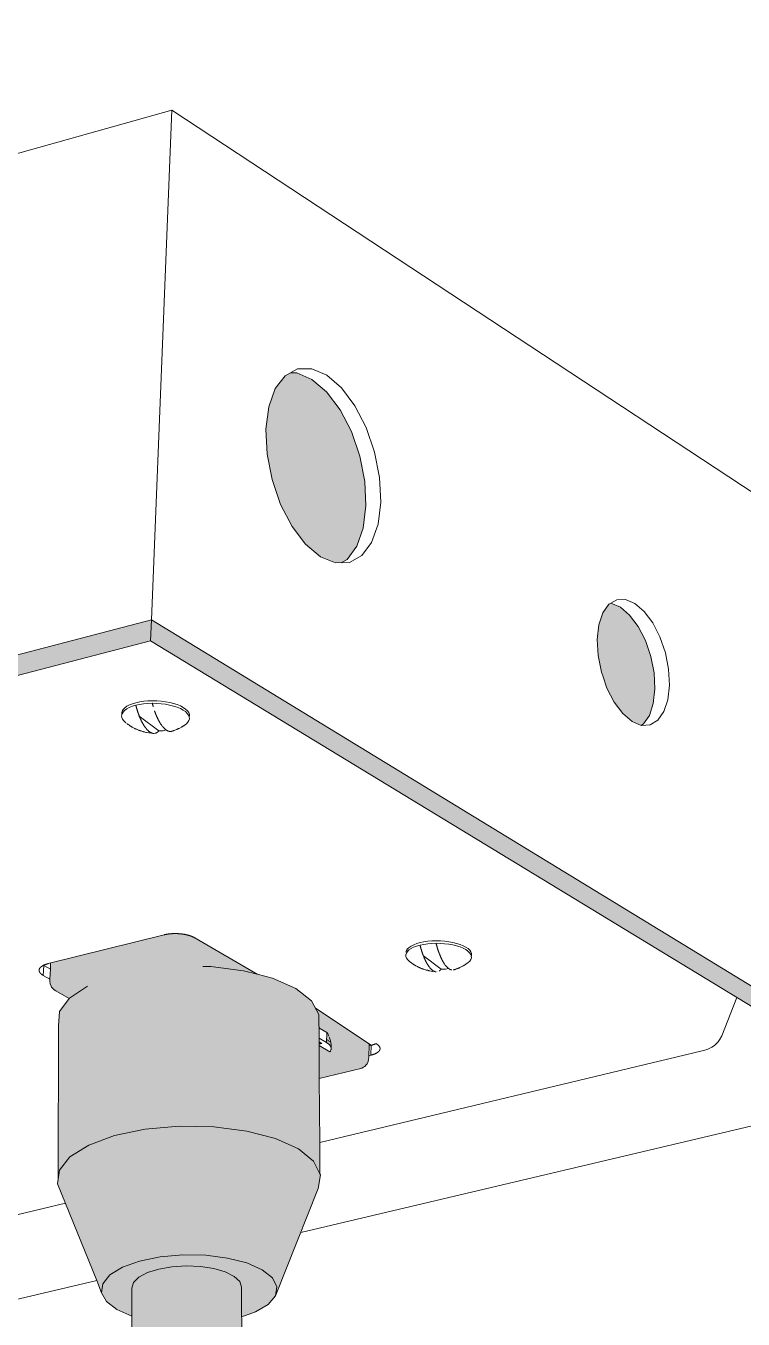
# Model space of a CAD drawing. Header units: millimetres. Extents: x -363 to 427, y -108 to 824.
# Drawn here: x 405.86 to 409.08, y 102.47 to 108.28 of the extents above; entities that cross this region are included whole.
import ezdxf

# ---------------------------------------------------------------- set-up
doc = ezdxf.new("R2010")
doc.units = ezdxf.units.MM

# ---------------------------------------------------------------- blocks, each defined once
blk = doc.blocks.new('LUMINARIA HERMETICA')
at = {"lineweight": 0, "true_color": 0xc7c8ca, "transparency": 33554559}
h = blk.add_hatch(color=9, dxfattribs=at)
h.dxf.hatch_style = 1
edge = h.paths.add_edge_path()
edge.add_ellipse((1035.33, -120.75), major_axis=(-31.19, -49.48), ratio=0.26984, start_angle=0.549, end_angle=180, ccw=False)
edge.add_line((1005.91, -171.3), (1825.52, -667.86))
edge.add_line((1825.52, -667.86), (1842.75, -678.3))
edge.add_line((1842.75, -678.3), (1845.63, -677.69))
edge.add_line((1845.63, -677.69), (1856.32, -673.59))
edge.add_line((1856.32, -673.59), (1866.43, -667.9))
edge.add_line((1866.43, -667.9), (1875.27, -660.99))
edge.add_line((1875.27, -660.99), (1882.23, -653.36))
edge.add_line((1882.23, -653.36), (1886.83, -645.51))
edge.add_line((1886.83, -645.51), (1888.75, -638))
edge.add_line((1888.75, -638), (1892.28, -589.05))
edge.add_line((1892.28, -589.05), (1066.52, -71.27))
edge = h.paths.add_edge_path()
edge.add_spline(control_points=[(2195.26, -779.02), (2057.54, -692.67), (1919.82, -606.31)], knot_values=[3.393622, 3.393622, 3.393622, 4.181439, 4.181439, 4.181439], weights=[1, 1, 1], degree=2, periodic=0)
edge.add_line((1919.82, -606.31), (1916.99, -646.55))
edge.add_line((1916.99, -646.55), (1914.73, -655.45))
edge.add_line((1914.73, -655.45), (1909, -665.24))
edge.add_line((1909, -665.24), (1900.31, -674.76))
edge.add_line((1900.31, -674.76), (1889.27, -683.36))
edge.add_line((1889.27, -683.36), (1876.63, -690.45))
edge.add_line((1876.63, -690.45), (1868.15, -693.69))
edge.add_line((1868.15, -693.69), (2187.5, -887.17))
edge.add_line((2187.5, -887.17), (2209.44, -900.46))
edge.add_line((2209.44, -900.46), (2215.22, -903.96))
edge.add_line((2215.22, -903.96), (2218.44, -905.91))
edge.add_line((2218.44, -905.91), (2221.63, -907.85))
edge.add_line((2221.63, -907.85), (2223.63, -909.06))
edge.add_spline(control_points=[(2223.63, -909.06), (2234.46, -915), (2251.05, -898.18), (2268.43, -880.56), (2274.61, -856.16), (2280.78, -831.76), (2269.44, -825.54)], knot_values=[0.041557, 0.041557, 0.041557, 1.06048, 1.06048, 2.120959, 2.120959, 3.181439, 3.181439, 3.181439], weights=[0.98966, 0.868067, 1, 0.862686, 1, 0.862686, 1], degree=2, periodic=0)
edge.add_spline(control_points=[(2269.44, -825.54), (2255.51, -816.8), (2241.58, -808.07)], knot_values=[3.181439, 3.181439, 3.181439, 3.261149, 3.261149, 3.261149], weights=[1, 1, 1], degree=2, periodic=0)
edge.add_spline(control_points=[(2241.58, -808.07), (2218.42, -793.54), (2195.26, -779.02)], knot_values=[3.261149, 3.261149, 3.261149, 3.393622, 3.393622, 3.393622], weights=[1, 1, 1], degree=2, periodic=0)
h.paths.add_polyline_path([(2875.24, -1208.41), (2709.62, -1104.67), (2708.31, -1182.56), (2708.15, -1191.77), (2691.66, -1195.66), (2831.46, -1280.27), (2838.01, -1279.34), (2847.54, -1276.38), (2856.43, -1272.02), (2864.09, -1266.55), (2869.98, -1260.34), (2873.71, -1253.83), (2875, -1247.45)])
h.paths.add_polyline_path([(2896.59, -1221.79), (2896.44, -1253.35), (2894.91, -1260.91), (2890.27, -1269.04), (2882.91, -1276.78), (2873.35, -1283.61), (2862.24, -1289.04), (2851.46, -1292.38), (4202.52, -2110.06), (4208.66, -2113.78), (4227.4, -2125.12), (4232.54, -2124.8), (4239.92, -2123.14), (4246.71, -2120.41), (4252.45, -2116.78), (4256.74, -2112.52), (4259.28, -2107.9), (4259.91, -2103.25), (4257.63, -2074.31), (4227.45, -2055.41), (4222.27, -2052.16)])
h.paths.add_polyline_path([(4271.27, -2082.85), (4273.12, -2106.26), (4272.38, -2111.77), (4269.21, -2117.53), (4263.85, -2122.86), (4256.69, -2127.38), (4248.21, -2130.79), (4239.85, -2132.66), (4439.11, -2253.25), (4445.8, -2255.15), (4452.8, -2255.18), (4459.64, -2253.33), (4465.85, -2249.73), (4471, -2244.62), (4474.75, -2238.35), (4476.82, -2231.36), (4477.08, -2224.12), (4475.52, -2217.13), (4472.25, -2210.87), (4467.48, -2205.76)])
at = {"lineweight": 0, "true_color": 0x000000, "transparency": 33554559}
h = blk.add_hatch(color=18, dxfattribs=at)
h.dxf.hatch_style = 1
h.paths.add_polyline_path([(2594.21, -986.88), (2591.66, -979.46), (2588.27, -972.84), (2584.26, -967.47), (2579.9, -963.73), (2575.48, -961.87), (2574.54, -962.4), (2571.68, -966.42), (2569.8, -972.04), (2569.03, -978.87), (2569.42, -986.45), (2570.96, -994.25), (2571.74, -996.54), (2573.52, -1001.74), (2576.95, -1008.39), (2580.99, -1013.77), (2585.37, -1017.49), (2589.64, -1019.27), (2590.7, -1018.62), (2593.53, -1014.57), (2595.38, -1008.95), (2596.13, -1002.14), (2595.73, -994.62)])
h.paths.add_polyline_path([(2459.72, -904.63), (2457.39, -892.72), (2453.44, -881.24), (2448.12, -870.98), (2441.79, -862.6), (2434.88, -856.7), (2427.85, -853.67), (2424.74, -853.69), (2422.31, -855.01), (2417.67, -861.07), (2414.58, -869.63), (2413.24, -880.11), (2413.77, -891.78), (2416.12, -903.83), (2420.13, -915.44), (2425.53, -925.8), (2431.93, -934.19), (2438.9, -940.04), (2445.95, -942.96), (2448.61, -942.88), (2451.4, -941.3), (2455.97, -935.15), (2458.99, -926.58), (2460.26, -916.17)])
h.paths.add_polyline_path([(2072.49, -928.13), (2072.08, -921.07), (2070.01, -914.95), (2066.42, -910.2), (2066.21, -910.07), (2060.98, -909), (2054.67, -909.78), (2048.25, -912.47), (2042.15, -916.89), (2036.8, -922.72), (2032.54, -929.59), (2029.67, -937.02), (2028.39, -944.51), (2028.78, -951.55), (2030.82, -957.67), (2034.37, -962.45), (2034.81, -962.73), (2039.75, -963.78), (2046.08, -963.03), (2052.54, -960.34), (2058.67, -955.92), (2064.06, -950.05), (2068.34, -943.14), (2071.22, -935.66)])
at = {"lineweight": 0, "true_color": 0x636466, "transparency": 33554636}
h = blk.add_hatch(color=251, dxfattribs=at)
h.dxf.hatch_style = 1
h.paths.add_polyline_path([(2359.46, -969.76), (1857.33, -1100.87), (1856.65, -1110.29), (2359.07, -979.5)])
h.paths.add_polyline_path([(2359.46, -969.76), (2359.07, -979.5), (2708.15, -1191.77), (2708.31, -1182.56)])
at = {"lineweight": 0, "true_color": 0x000000, "transparency": 33554636}
h = blk.add_hatch(color=18, dxfattribs=at)
h.dxf.hatch_style = 1
h.paths.add_polyline_path([(2438.15, -1155.18), (2434.7, -1148.74), (2427.28, -1142.89), (2416.38, -1138.04), (2409.11, -1136.17), (2379.79, -1119.07), (2379.69, -1119.01), (2379.59, -1118.96), (2379.49, -1118.9), (2379.39, -1118.85), (2379.29, -1118.8), (2379.19, -1118.75), (2379.08, -1118.7), (2378.97, -1118.64), (2378.86, -1118.59), (2378.75, -1118.55), (2378.63, -1118.5), (2378.52, -1118.45), (2378.4, -1118.4), (2378.28, -1118.35), (2378.16, -1118.31), (2378.03, -1118.26), (2377.91, -1118.22), (2377.78, -1118.17), (2377.65, -1118.13), (2377.52, -1118.09), (2377.39, -1118.05), (2377.26, -1118.01), (2377.13, -1117.97), (2376.99, -1117.93), (2376.85, -1117.89), (2376.72, -1117.85), (2376.58, -1117.81), (2376.43, -1117.78), (2376.29, -1117.74), (2376.15, -1117.71), (2376, -1117.67), (2375.86, -1117.64), (2375.71, -1117.61), (2375.56, -1117.58), (2375.42, -1117.55), (2375.27, -1117.52), (2375.11, -1117.49), (2374.96, -1117.46), (2374.81, -1117.44), (2374.66, -1117.41), (2374.5, -1117.39), (2374.35, -1117.36), (2374.19, -1117.34), (2374.03, -1117.32), (2373.88, -1117.3), (2373.72, -1117.28), (2373.56, -1117.26), (2373.4, -1117.24), (2373.24, -1117.22), (2373.08, -1117.21), (2372.92, -1117.19), (2372.76, -1117.18), (2372.6, -1117.17), (2372.44, -1117.15), (2372.28, -1117.14), (2372.12, -1117.13), (2371.95, -1117.12), (2371.79, -1117.12), (2371.63, -1117.11), (2371.47, -1117.1), (2371.3, -1117.1), (2371.14, -1117.09), (2370.98, -1117.09), (2370.82, -1117.09), (2370.65, -1117.09), (2370.49, -1117.09), (2370.33, -1117.09), (2370.17, -1117.09), (2370.01, -1117.09), (2369.85, -1117.1), (2369.69, -1117.1), (2369.53, -1117.11), (2369.37, -1117.11), (2369.21, -1117.12), (2369.05, -1117.13), (2368.89, -1117.14), (2368.73, -1117.15), (2368.58, -1117.16), (2368.42, -1117.18), (2368.27, -1117.19), (2368.11, -1117.21), (2367.96, -1117.22), (2367.8, -1117.24), (2367.65, -1117.26), (2367.5, -1117.27), (2367.35, -1117.29), (2367.2, -1117.31), (2367.05, -1117.34), (2366.91, -1117.36), (2366.76, -1117.38), (2366.62, -1117.41), (2366.47, -1117.43), (2366.33, -1117.46), (2366.19, -1117.49), (2366.05, -1117.51), (2365.91, -1117.54), (2365.77, -1117.57), (2365.64, -1117.6), (2365.5, -1117.63), (2365.37, -1117.67), (2312.01, -1130.94), (2311.91, -1133.83), (2311.71, -1138.54), (2311.65, -1139.41), (2311.78, -1140.63), (2312.24, -1141.77), (2312.51, -1142.22), (2313.23, -1143.11), (2313.68, -1143.45), (2314.52, -1143.98), (2320.7, -1147.52), (2320.86, -1147.41), (2316.24, -1153.77), (2315.77, -1160.37), (2315.62, -1232.51), (2316.14, -1228.19), (2321.11, -1221.96), (2329.94, -1216.44), (2342.03, -1212.01), (2356.55, -1208.98), (2372.5, -1207.57), (2388.77, -1207.87), (2404.22, -1209.87), (2417.77, -1213.42), (2428.51, -1218.26), (2435.7, -1224.06), (2438.62, -1229.94), (2438.53, -1215.24), (2438.34, -1185.15), (2438.25, -1169.69), (2438.24, -1169.07), (2438.23, -1167.96), (2438.22, -1166.23)])
h.paths.add_polyline_path([(2438.86, -1230.42), (2438.62, -1229.94), (2435.7, -1224.06), (2428.51, -1218.26), (2417.77, -1213.42), (2404.22, -1209.87), (2388.77, -1207.87), (2372.5, -1207.57), (2356.55, -1208.98), (2342.03, -1212.01), (2329.94, -1216.44), (2321.11, -1221.96), (2316.14, -1228.19), (2315.62, -1232.51), (2315.35, -1234.68), (2333.69, -1280.11), (2336, -1285.84), (2336.56, -1281.57), (2339.9, -1277.49), (2345.8, -1273.88), (2353.86, -1270.98), (2363.53, -1268.99), (2374.15, -1268.06), (2384.98, -1268.25), (2395.27, -1269.54), (2404.31, -1271.85), (2411.48, -1275.02), (2416.3, -1278.81), (2418.44, -1282.98), (2417.77, -1287.23), (2437.82, -1236.9)])
h.paths.add_polyline_path([(2401.85, -1283.23), (2400.93, -1280.6), (2398.31, -1278.15), (2394.16, -1276.07), (2388.77, -1274.48), (2382.5, -1273.51), (2375.78, -1273.22), (2369.08, -1273.63), (2362.85, -1274.71), (2357.53, -1276.39), (2353.48, -1278.55), (2350.96, -1281.04), (2350.17, -1283.69), (2350.17, -1312.15), (2350.97, -1309.52), (2353.49, -1307.04), (2357.55, -1304.9), (2362.88, -1303.23), (2369.12, -1302.15), (2375.84, -1301.75), (2382.57, -1302.03), (2388.85, -1302.99), (2394.25, -1304.56), (2398.41, -1306.63), (2401.03, -1309.06), (2401.95, -1311.67)])
h.paths.add_polyline_path([(2416.3, -1278.81), (2411.48, -1275.02), (2404.31, -1271.85), (2395.27, -1269.54), (2384.98, -1268.25), (2374.15, -1268.06), (2363.53, -1268.99), (2353.86, -1270.98), (2345.8, -1273.88), (2339.9, -1277.49), (2336.56, -1281.57), (2336, -1285.84), (2338.25, -1289.99), (2343.15, -1293.75), (2350.17, -1296.8), (2350.17, -1283.69), (2350.96, -1281.04), (2353.48, -1278.55), (2357.53, -1276.39), (2362.85, -1274.71), (2369.08, -1273.63), (2375.78, -1273.22), (2382.5, -1273.51), (2388.77, -1274.48), (2394.16, -1276.07), (2398.31, -1278.15), (2400.93, -1280.6), (2401.85, -1283.23), (2401.9, -1297.17), (2408.41, -1294.86), (2414.35, -1291.28), (2417.77, -1287.23), (2418.44, -1282.98)])
h.paths.add_polyline_path([(2396.9, -1306.99), (2393.02, -1305.06), (2387.98, -1303.6), (2382.13, -1302.7), (2375.85, -1302.43), (2369.59, -1302.81), (2363.78, -1303.82), (2358.8, -1305.37), (2355.02, -1307.37), (2352.67, -1309.68), (2351.92, -1312.13), (2352.82, -1314.57), (2355.15, -1316.69), (2355.37, -1311.26), (2356.1, -1309.31), (2358.2, -1307.54), (2361.52, -1306.06), (2365.84, -1304.98), (2370.86, -1304.38), (2376.24, -1304.29), (2381.61, -1304.72), (2386.59, -1305.64), (2390.85, -1306.99), (2394.1, -1308.68), (2396.12, -1310.58), (2396.76, -1312.57), (2396.61, -1316.66), (2397.05, -1316.44), (2399.42, -1314.14), (2400.2, -1311.69), (2399.34, -1309.25)], flags=17)
h.paths.add_polyline_path([(2398.41, -1306.63), (2394.25, -1304.56), (2388.85, -1302.99), (2382.57, -1302.03), (2375.84, -1301.75), (2369.12, -1302.15), (2362.88, -1303.23), (2357.55, -1304.9), (2353.49, -1307.04), (2350.97, -1309.52), (2350.17, -1312.15), (2351.14, -1314.76), (2353.8, -1317.17), (2355.11, -1317.82), (2355.15, -1316.69), (2352.82, -1314.57), (2351.92, -1312.13), (2352.67, -1309.68), (2355.02, -1307.37), (2358.8, -1305.37), (2363.78, -1303.82), (2369.59, -1302.81), (2375.85, -1302.43), (2382.13, -1302.7), (2387.98, -1303.6), (2393.02, -1305.06), (2396.9, -1306.99), (2399.34, -1309.25), (2400.2, -1311.69), (2399.42, -1314.14), (2397.05, -1316.44), (2396.61, -1316.66), (2396.57, -1317.8), (2398.56, -1316.76), (2401.11, -1314.3), (2401.95, -1311.67), (2401.03, -1309.06)])
h.paths.add_polyline_path([(2436.55, -1152.18), (2438.15, -1155.18), (2438.19, -1161.41), (2441.83, -1163.55), (2441.67, -1168.23), (2441.93, -1168.39), (2442.18, -1168.56), (2442.42, -1168.72), (2442.64, -1168.89), (2442.84, -1169.06), (2443.02, -1169.23), (2443.19, -1169.41), (2443.35, -1169.58), (2443.48, -1169.76), (2443.6, -1169.94), (2443.71, -1170.12), (2443.79, -1170.3), (2443.85, -1170.45), (2443.98, -1170.52), (2443.98, -1170.65), (2443.96, -1170.84), (2443.95, -1170.91), (2443.96, -1171.04), (2443.96, -1171.22), (2443.94, -1171.4), (2443.91, -1171.58), (2443.85, -1171.76), (2443.78, -1171.94), (2443.69, -1172.12), (2443.59, -1172.29), (2443.46, -1172.46), (2443.32, -1172.63), (2438.25, -1169.69), (2438.34, -1185.15), (2457.87, -1180.43), (2458.36, -1180.27), (2459.19, -1179.81), (2459.69, -1179.52), (2460.45, -1178.71), (2460.8, -1178.3), (2461.34, -1177.22), (2461.55, -1176.02), (2461.61, -1175.52), (2461.65, -1174.45), (2461.8, -1169.79), (2461.83, -1168.99)])
at = {"lineweight": 0}
for p, q in [((2356.9, -1020.72), (2356.76, -1020.54)), ((2357.82, -1021.72), (2357.67, -1021.58)), ((2306.71, -1133.82), (2306.69, -1133.88)), ((2306.78, -1133.64), (2306.75, -1133.7)), ((2490.18, -1132.94), (2490.05, -1132.77)), ((2493.83, -1135.04), (2493.74, -1135.05)), ((2443.32, -1172.63), (2438.25, -1169.69)), ((2441.98, -1167.08), (2442.23, -1167.22)), ((2442.46, -1167.36), (2442.68, -1167.49)), ((2442.89, -1167.61), (2443.25, -1167.82)), ((2443.62, -1167.78), (2443.55, -1167.87))]:
    blk.add_line(p, q, dxfattribs=at)
for points in [[(2195.26, -779.02), (2369, -730.25), (2712.12, -955.88), (2708.31, -1182.56), (2708.15, -1191.77), (2429.62, -1257.48)], [(2369, -730.25), (2359.46, -969.76), (2359.07, -979.5)], [(2319.04, -1243.82), (2166.75, -1280.25), (2165.62, -1280.44), (2164.35, -1280.49), (2163.01, -1280.4), (2161.71, -1280.19), (2160.52, -1279.86), (2159.53, -1279.44), (1952.98, -1161.45), (1856.65, -1110.29), (1874.02, -869.21), (2067.98, -814.76)], [(2424.74, -853.69), (2427.85, -853.67), (2434.88, -856.7), (2441.79, -862.6), (2448.12, -870.98), (2453.44, -881.24), (2457.39, -892.72), (2459.72, -904.63), (2460.26, -916.17), (2458.99, -926.58), (2455.97, -935.15), (2451.4, -941.3), (2448.61, -942.88)], [(2575.48, -961.87), (2579.9, -963.73), (2584.26, -967.47), (2588.27, -972.84), (2591.66, -979.46), (2594.21, -986.88), (2595.73, -994.62), (2596.13, -1002.14), (2595.38, -1008.95), (2593.53, -1014.57), (2590.7, -1018.62), (2589.64, -1019.27)], [(1857.33, -1100.87), (2359.46, -969.76), (2708.31, -1182.56)], [(1856.65, -1110.29), (2359.07, -979.5), (2708.15, -1191.77)], [(2377.34, -1014.94), (2377.28, -1014.09), (2376.95, -1013.24), (2376.35, -1012.41), (2375.5, -1011.61), (2374.4, -1010.85), (2373.08, -1010.15), (2371.56, -1009.52), (2369.87, -1008.97), (2368.03, -1008.51), (2366.08, -1008.14), (2364.04, -1007.88), (2361.96, -1007.73), (2359.87, -1007.69), (2357.81, -1007.76), (2355.81, -1007.94), (2353.91, -1008.22), (2352.13, -1008.61), (2350.51, -1009.1), (2349.08, -1009.67), (2347.87, -1010.32), (2346.88, -1011.04), (2346.15, -1011.81), (2345.67, -1012.62), (2345.47, -1013.45), (2345.53, -1014.21), (2345.62, -1013.83), (2346.1, -1013.02), (2346.83, -1012.25), (2347.82, -1011.53), (2349.04, -1010.88), (2350.46, -1010.31), (2352.08, -1009.83)], [(2347.4, -1018.07), (2347.29, -1017.99), (2346.43, -1017.19), (2345.83, -1016.36), (2345.49, -1015.51), (2345.42, -1014.66), (2345.54, -1014.3), (2345.53, -1014.21)], [(2353.7, -1015.07), (2353.6, -1014.94), (2353.72, -1014.91), (2353.67, -1014.77), (2353.62, -1014.63), (2353.56, -1014.49), (2353.51, -1014.35), (2353.46, -1014.2), (2353.41, -1014.06), (2353.35, -1013.92), (2353.3, -1013.77), (2353.25, -1013.63), (2353.2, -1013.48), (2353.15, -1013.34), (2353.1, -1013.19), (2353.05, -1013.05), (2353, -1012.9), (2352.95, -1012.75), (2352.9, -1012.6), (2352.85, -1012.45), (2352.8, -1012.3), (2352.76, -1012.15), (2352.71, -1012), (2352.66, -1011.85), (2352.61, -1011.69), (2352.57, -1011.54), (2352.52, -1011.39), (2352.48, -1011.23), (2352.43, -1011.08), (2352.38, -1010.92), (2352.34, -1010.77), (2352.3, -1010.61), (2352.25, -1010.46), (2352.21, -1010.3), (2352.17, -1010.14), (2352.12, -1009.98), (2352.08, -1009.83), (2353.86, -1009.44), (2355.76, -1009.15), (2357.76, -1008.97), (2359.83, -1008.9), (2361.92, -1008.94), (2364, -1009.09), (2366.03, -1009.35), (2367.98, -1009.72), (2369.82, -1010.18), (2371.52, -1010.73), (2373.04, -1011.36), (2374.36, -1012.06), (2375.45, -1012.82), (2376.31, -1013.62), (2376.9, -1014.45), (2377.24, -1015.3), (2377.3, -1016.15), (2377.08, -1016.98), (2376.6, -1017.79), (2375.86, -1018.56), (2374.87, -1019.27), (2374.76, -1019.35), (2374.65, -1019.42), (2374.54, -1019.5), (2374.43, -1019.57), (2374.31, -1019.64), (2374.2, -1019.71), (2374.08, -1019.78), (2373.97, -1019.85), (2373.85, -1019.91), (2373.73, -1019.98), (2373.62, -1020.05), (2373.5, -1020.11), (2372.4, -1020.69), (2372.29, -1020.75), (2372.18, -1020.8), (2372.07, -1020.86), (2371.96, -1020.91), (2371.85, -1020.97), (2371.73, -1021.02), (2371.62, -1021.07), (2371.51, -1021.12), (2371.39, -1021.16), (2371.28, -1021.21), (2370.12, -1021.67), (2370.02, -1021.71), (2369.91, -1021.75), (2369.81, -1021.79), (2369.71, -1021.83), (2369.6, -1021.86), (2369.5, -1021.89), (2369.38, -1021.9), (2369.26, -1021.95), (2369.15, -1022), (2369.03, -1022.03), (2368.91, -1022.07)], [(2359.83, -1008.9), (2359.87, -1009.06), (2359.91, -1009.21), (2359.95, -1009.37), (2360, -1009.53), (2360.04, -1009.69), (2360.08, -1009.84), (2360.13, -1010), (2360.17, -1010.15), (2360.22, -1010.31), (2360.27, -1010.46), (2360.31, -1010.61)], [(2360.89, -1012.41), (2360.94, -1012.56), (2361, -1012.7), (2361.05, -1012.85), (2361.1, -1012.99), (2361.15, -1013.14), (2361.2, -1013.28), (2361.25, -1013.42), (2361.31, -1013.56), (2361.36, -1013.7), (2361.41, -1013.84), (2361.47, -1013.98), (2361.53, -1014.12), (2361.58, -1014.26), (2361.64, -1014.39), (2361.7, -1014.53), (2361.75, -1014.67), (2361.81, -1014.81), (2361.87, -1014.95), (2361.93, -1015.08), (2361.99, -1015.22), (2362.05, -1015.35), (2362.1, -1015.49), (2362.17, -1015.62), (2362.23, -1015.75), (2362.29, -1015.88), (2362.35, -1016.02), (2362.41, -1016.14), (2362.59, -1016.28), (2362.56, -1016.4), (2362.6, -1016.53), (2362.67, -1016.66), (2362.73, -1016.8), (2362.8, -1016.93), (2362.87, -1017.05), (2362.94, -1017.18), (2363.01, -1017.31), (2363.08, -1017.44), (2363.16, -1017.56), (2363.22, -1017.69), (2363.3, -1017.83), (2363.38, -1017.96), (2363.45, -1018.09), (2363.64, -1018.24), (2363.61, -1018.35), (2363.7, -1018.49), (2363.79, -1018.63), (2363.95, -1018.78), (2363.98, -1018.91), (2364.09, -1019.07), (2364.2, -1019.23), (2364.34, -1019.41), (2364.5, -1019.48), (2364.49, -1019.61), (2364.74, -1019.75), (2364.71, -1019.89), (2364.89, -1020.01), (2365.12, -1020.22), (2365.21, -1020.46), (2365.33, -1020.58), (2365.41, -1020.66), (2365.55, -1020.8), (2365.62, -1020.87), (2365.71, -1020.94), (2365.85, -1021.07), (2365.96, -1021.16), (2366.07, -1021.25), (2366.17, -1021.32), (2364.95, -1021.82), (2362.89, -1021.89)], [(2347.83, -1018.41), (2347.94, -1018.49), (2348.06, -1018.57), (2348.17, -1018.65), (2348.28, -1018.73), (2348.39, -1018.74), (2348.49, -1018.82), (2348.59, -1018.9), (2348.69, -1018.98), (2348.78, -1018.95), (2349, -1019.06), (2349.2, -1019.35), (2349.3, -1019.42), (2349.41, -1019.5), (2349.51, -1019.56), (2349.62, -1019.63), (2349.73, -1019.7), (2349.83, -1019.77), (2349.94, -1019.83), (2350.05, -1019.89), (2350.16, -1019.96), (2350.27, -1020.02), (2350.39, -1020.08), (2351.6, -1020.72), (2351.7, -1020.77), (2351.8, -1020.82), (2351.9, -1020.87), (2352, -1020.92), (2352.11, -1020.97), (2352.21, -1021.01), (2352.32, -1021.06), (2353.58, -1021.58), (2353.67, -1021.61), (2353.76, -1021.65), (2353.85, -1021.68), (2353.95, -1021.72), (2354.04, -1021.75), (2354.13, -1021.78), (2354.56, -1021.85), (2354.63, -1021.89), (2355.24, -1022.14), (2355.32, -1022.16), (2355.4, -1022.19), (2355.48, -1022.21), (2355.56, -1022.23), (2355.64, -1022.25), (2356.19, -1022.31), (2356.25, -1022.34), (2356.43, -1022.42), (2356.49, -1022.44), (2356.55, -1022.46), (2356.85, -1022.55), (2356.92, -1022.57), (2356.98, -1022.58), (2357.04, -1022.59), (2358.27, -1022.82)], [(2356.18, -1019.74), (2356.05, -1019.55), (2355.96, -1019.41), (2355.88, -1019.27), (2355.79, -1019.14), (2355.72, -1019.01), (2355.64, -1018.88), (2355.56, -1018.75), (2355.48, -1018.62), (2355.42, -1018.51), (2355.34, -1018.36), (2355.27, -1018.23), (2355.2, -1018.11), (2355.13, -1017.98), (2355.06, -1017.85), (2354.99, -1017.72), (2354.93, -1017.59), (2354.86, -1017.46), (2354.77, -1017.33), (2354.65, -1017.23), (2354.67, -1017.07), (2354.61, -1016.94), (2354.55, -1016.81), (2354.48, -1016.68), (2354.42, -1016.55), (2354.36, -1016.41), (2354.3, -1016.28), (2354.24, -1016.14), (2354.18, -1016.01), (2354.12, -1015.87), (2354.06, -1015.73), (2354.01, -1015.6), (2353.95, -1015.46), (2353.89, -1015.32), (2353.81, -1015.19), (2353.7, -1015.07), (2353.72, -1014.91), (2362.89, -1021.89), (2362.79, -1022), (2362.74, -1022.05), (2362.69, -1022.1), (2362.64, -1022.15), (2362.58, -1022.2), (2362.53, -1022.24), (2362.48, -1022.29), (2362.43, -1022.33), (2362.37, -1022.38), (2362.32, -1022.42), (2362.27, -1022.46), (2362.21, -1022.5), (2362.16, -1022.54), (2362.1, -1022.57), (2362.05, -1022.61), (2361.99, -1022.64), (2361.94, -1022.68), (2361.88, -1022.71), (2361.82, -1022.74), (2361.77, -1022.77), (2361.71, -1022.8), (2361.65, -1022.82), (2361.6, -1022.85), (2361.54, -1022.87), (2361.48, -1022.9), (2361.42, -1022.92), (2361.37, -1022.94), (2361.31, -1022.96), (2361.25, -1022.97), (2361.19, -1022.99), (2361.13, -1023)], [(2356.69, -1020.45), (2356.6, -1020.33), (2356.45, -1020.13), (2356.35, -1019.99), (2356.25, -1019.84)], [(2357.6, -1021.51), (2357.48, -1021.38), (2357.28, -1021.18), (2357.09, -1020.96), (2356.97, -1020.81)], [(2358.34, -1022.17), (2358.23, -1022.08), (2358.13, -1022), (2357.98, -1021.87), (2357.89, -1021.79)], [(2360.12, -1023.02), (2360.05, -1023.01), (2359.99, -1023), (2359.8, -1022.97), (2359.71, -1022.92), (2359.61, -1022.99), (2358.36, -1022.84)], [(2359.13, -1022.68), (2359.05, -1022.63), (2358.97, -1022.59), (2358.88, -1022.54), (2358.8, -1022.49), (2358.75, -1022.46), (2358.63, -1022.38), (2358.53, -1022.31), (2358.4, -1022.22)], [(2359.71, -1022.92), (2359.64, -1022.9), (2359.57, -1022.87), (2359.5, -1022.84), (2359.42, -1022.81), (2359.35, -1022.78), (2359.28, -1022.75)], [(2360.86, -1023.06), (2360.77, -1023.06), (2360.7, -1023.06), (2360.64, -1023.06), (2360.57, -1023.06), (2360.51, -1023.06), (2360.45, -1023.06), (2360.38, -1023.05), (2360.32, -1023.05), (2360.25, -1023.04)], [(2366.17, -1021.32), (2366.26, -1021.39), (2366.36, -1021.46), (2366.45, -1021.52), (2366.53, -1021.57), (2366.61, -1021.62), (2366.7, -1021.67), (2366.78, -1021.71), (2366.86, -1021.75), (2366.92, -1021.79), (2367.01, -1021.83), (2367.08, -1021.86), (2367.15, -1021.89), (2367.22, -1021.92), (2367.3, -1021.95), (2367.37, -1021.97), (2367.44, -1022), (2367.51, -1022.02), (2367.65, -1022.06), (2367.72, -1022.07), (2367.78, -1022.09), (2367.85, -1022.1), (2367.91, -1022.11), (2367.98, -1022.12), (2368.05, -1022.12), (2368.11, -1022.13), (2368.17, -1022.13), (2368.24, -1022.14), (2368.3, -1022.14), (2368.37, -1022.14), (2368.43, -1022.14), (2368.58, -1022.13), (2368.68, -1022.12), (2368.85, -1022.08)], [(2369.03, -1022.03), (2369.09, -1022.02), (2369.15, -1022), (2369.2, -1021.97), (2369.26, -1021.95), (2369.32, -1021.93), (2369.38, -1021.9), (2369.43, -1021.88)], [(2409.11, -1136.17), (2379.79, -1119.07), (2379.69, -1119.01), (2379.59, -1118.96), (2379.49, -1118.9), (2379.39, -1118.85), (2379.29, -1118.8), (2379.19, -1118.75), (2379.08, -1118.7), (2378.97, -1118.64), (2378.86, -1118.59), (2378.75, -1118.55), (2378.63, -1118.5), (2378.52, -1118.45), (2378.4, -1118.4), (2378.28, -1118.35), (2378.16, -1118.31), (2378.03, -1118.26), (2377.91, -1118.22), (2377.78, -1118.17), (2377.65, -1118.13), (2377.52, -1118.09), (2377.39, -1118.05), (2377.26, -1118.01), (2377.13, -1117.97), (2376.99, -1117.93), (2376.85, -1117.89), (2376.72, -1117.85), (2376.58, -1117.81), (2376.43, -1117.78), (2376.29, -1117.74), (2376.15, -1117.71), (2376, -1117.67), (2375.86, -1117.64), (2375.71, -1117.61), (2375.56, -1117.58), (2375.42, -1117.55), (2375.27, -1117.52), (2375.11, -1117.49), (2374.96, -1117.46), (2374.81, -1117.44), (2374.66, -1117.41), (2374.5, -1117.39), (2374.35, -1117.36), (2374.19, -1117.34), (2374.03, -1117.32), (2373.88, -1117.3), (2373.72, -1117.28), (2373.56, -1117.26), (2373.4, -1117.24), (2373.24, -1117.22), (2373.08, -1117.21), (2372.92, -1117.19), (2372.76, -1117.18), (2372.6, -1117.17), (2372.44, -1117.15), (2372.28, -1117.14), (2372.12, -1117.13), (2371.95, -1117.12), (2371.79, -1117.12), (2371.63, -1117.11), (2371.47, -1117.1), (2371.3, -1117.1), (2371.14, -1117.09), (2370.98, -1117.09), (2370.82, -1117.09), (2370.65, -1117.09), (2370.49, -1117.09), (2370.33, -1117.09), (2370.17, -1117.09), (2370.01, -1117.09), (2369.85, -1117.1), (2369.69, -1117.1), (2369.53, -1117.11), (2369.37, -1117.11), (2369.21, -1117.12), (2369.05, -1117.13), (2368.89, -1117.14), (2368.73, -1117.15), (2368.58, -1117.16), (2368.42, -1117.18), (2368.27, -1117.19), (2368.11, -1117.21), (2367.96, -1117.22), (2367.8, -1117.24), (2367.65, -1117.26), (2367.5, -1117.27), (2367.35, -1117.29), (2367.2, -1117.31), (2367.05, -1117.34), (2366.91, -1117.36), (2366.76, -1117.38), (2366.62, -1117.41), (2366.47, -1117.43), (2366.33, -1117.46), (2366.19, -1117.49), (2366.05, -1117.51), (2365.91, -1117.54), (2365.77, -1117.57), (2365.64, -1117.6), (2365.5, -1117.63), (2365.37, -1117.67), (2310.88, -1131.22), (2310.75, -1131.25), (2310.62, -1131.29), (2310.5, -1131.32), (2310.37, -1131.36), (2310.25, -1131.39), (2310.12, -1131.43), (2310, -1131.47), (2309.88, -1131.51), (2309.77, -1131.55), (2309.65, -1131.59), (2309.54, -1131.63), (2309.43, -1131.67), (2309.32, -1131.71), (2309.21, -1131.76), (2309.1, -1131.8), (2309, -1131.84), (2308.9, -1131.89), (2308.8, -1131.94), (2308.7, -1131.98), (2308.78, -1132.04)], [(2497.32, -1131.53), (2497.22, -1131.39), (2497.12, -1131.25), (2497.06, -1131.16), (2496.94, -1130.97), (2496.86, -1130.84), (2496.75, -1130.67), (2496.7, -1130.59), (2496.63, -1130.46), (2496.56, -1130.34), (2496.49, -1130.22), (2496.41, -1130.09), (2496.34, -1129.97), (2496.28, -1129.85), (2496.22, -1129.73), (2496.15, -1129.6), (2496.09, -1129.48), (2496.03, -1129.36), (2495.96, -1129.24), (2495.9, -1129.11), (2495.84, -1128.99), (2495.81, -1128.86), (2495.84, -1128.75), (2495.66, -1128.62), (2495.6, -1128.49), (2495.55, -1128.37), (2495.49, -1128.24), (2495.43, -1128.12), (2495.38, -1127.99), (2495.32, -1127.86), (2495.27, -1127.73), (2495.21, -1127.6), (2495.15, -1127.47), (2495.1, -1127.34), (2495.05, -1127.21), (2494.99, -1127.08), (2494.94, -1126.94), (2494.89, -1126.81), (2494.83, -1126.68), (2494.78, -1126.55), (2494.73, -1126.41), (2494.68, -1126.28), (2494.63, -1126.15), (2494.58, -1126.01), (2494.54, -1125.88), (2494.49, -1125.74), (2494.44, -1125.6), (2494.39, -1125.46), (2494.34, -1125.32), (2494.29, -1125.19), (2494.25, -1125.05), (2494.2, -1124.91), (2494.15, -1124.76), (2494.11, -1124.62), (2494.06, -1124.48), (2494.02, -1124.34), (2493.97, -1124.19), (2493.92, -1124.05), (2493.88, -1123.9), (2493.84, -1123.76), (2493.79, -1123.61), (2493.75, -1123.47), (2493.7, -1123.32), (2493.66, -1123.17), (2493.62, -1123.02), (2493.58, -1122.87), (2493.53, -1122.72), (2493.49, -1122.57), (2493.45, -1122.42), (2493.41, -1122.27), (2493.37, -1122.12), (2493.33, -1121.97), (2493.29, -1121.82), (2493.25, -1121.67), (2491.24, -1121.73), (2489.3, -1121.9), (2487.44, -1122.17), (2485.7, -1122.53), (2484.11, -1122.99), (2482.7, -1123.52), (2481.49, -1124.13), (2480.51, -1124.8), (2479.76, -1125.52), (2479.27, -1126.27), (2479.04, -1127.06), (2479.07, -1127.85), (2479.36, -1128.64), (2479.91, -1129.42), (2480.72, -1130.16), (2480.82, -1130.25), (2480.93, -1130.33), (2481.03, -1130.42), (2481.14, -1130.5), (2481.25, -1130.58), (2481.36, -1130.66), (2481.47, -1130.74), (2481.58, -1130.81), (2481.69, -1130.89), (2482.65, -1131.55), (2482.75, -1131.62), (2482.86, -1131.68), (2482.96, -1131.75), (2483.07, -1131.82), (2483.18, -1131.88), (2483.28, -1131.95), (2483.39, -1132.01), (2483.5, -1132.08), (2483.61, -1132.14), (2483.72, -1132.2), (2483.83, -1132.26), (2483.94, -1132.31), (2484.57, -1132.63), (2484.67, -1132.69), (2484.77, -1132.74), (2484.87, -1132.8), (2484.97, -1132.85), (2485.07, -1132.9), (2485.18, -1132.95), (2485.28, -1133), (2485.38, -1133.05), (2485.48, -1133.09), (2485.59, -1133.14), (2485.69, -1133.18), (2485.8, -1133.23), (2485.9, -1133.27), (2486.43, -1133.47), (2486.52, -1133.51), (2486.61, -1133.55), (2486.7, -1133.59), (2486.79, -1133.63), (2486.88, -1133.67), (2486.97, -1133.7), (2487.07, -1133.74), (2487.16, -1133.77), (2487.25, -1133.81), (2487.35, -1133.84), (2487.44, -1133.87), (2488.56, -1134.22), (2488.64, -1134.25), (2488.72, -1134.27), (2488.8, -1134.29), (2488.88, -1134.31), (2489.35, -1134.34), (2489.41, -1134.37), (2489.72, -1134.5), (2489.78, -1134.52), (2489.84, -1134.54), (2489.97, -1134.58), (2490.03, -1134.59), (2490.09, -1134.61), (2490.16, -1134.62), (2490.22, -1134.63), (2490.29, -1134.65), (2491.44, -1134.85), (2491.53, -1134.86), (2492.09, -1134.67), (2492.01, -1134.63), (2491.84, -1134.56), (2491.78, -1134.48), (2491.69, -1134.42), (2491.54, -1134.34), (2491.51, -1134.29), (2491.41, -1134.21), (2491.3, -1134.12), (2491.18, -1134.01), (2491.02, -1133.94), (2491.03, -1133.88), (2490.79, -1133.75), (2490.83, -1133.67), (2490.66, -1133.56), (2490.59, -1133.5), (2490.44, -1133.36), (2490.36, -1133.16), (2490.25, -1133.03)], [(2479.07, -1125.87), (2479.31, -1125.09), (2479.8, -1124.33), (2480.55, -1123.61), (2481.53, -1122.95), (2482.74, -1122.34), (2484.15, -1121.8), (2485.74, -1121.35), (2487.47, -1120.98), (2489.33, -1120.72), (2491.28, -1120.55), (2493.28, -1120.48), (2495.31, -1120.52), (2497.32, -1120.66), (2499.28, -1120.91), (2501.16, -1121.25), (2502.93, -1121.68), (2504.55, -1122.2), (2505.99, -1122.79), (2507.24, -1123.44), (2508.28, -1124.15), (2509.07, -1124.9), (2509.62, -1125.68), (2509.9, -1126.47), (2509.93, -1127.26), (2509.87, -1127.43)], [(2487.29, -1127.54), (2487.24, -1127.41), (2487.19, -1127.28), (2487.14, -1127.15), (2487.09, -1127.01), (2487.04, -1126.88), (2486.99, -1126.74), (2486.94, -1126.6), (2486.89, -1126.47), (2486.84, -1126.33), (2486.79, -1126.19), (2486.75, -1126.05), (2486.7, -1125.91), (2486.65, -1125.77), (2486.6, -1125.63), (2486.56, -1125.49), (2486.51, -1125.34), (2486.47, -1125.2), (2486.42, -1125.06), (2486.38, -1124.91), (2486.33, -1124.77), (2486.29, -1124.62), (2486.24, -1124.48), (2486.2, -1124.33), (2486.15, -1124.18), (2486.11, -1124.04), (2486.07, -1123.89), (2486.03, -1123.74), (2485.98, -1123.59), (2485.94, -1123.44), (2485.9, -1123.29), (2485.86, -1123.14), (2485.82, -1122.99), (2485.78, -1122.84), (2485.74, -1122.69), (2485.7, -1122.53)], [(2493.25, -1121.67), (2495.27, -1121.71), (2497.28, -1121.85), (2499.25, -1122.09), (2501.13, -1122.43), (2502.89, -1122.86), (2504.51, -1123.38), (2505.96, -1123.97), (2507.21, -1124.62), (2508.24, -1125.33), (2509.04, -1126.08), (2509.58, -1126.86), (2509.87, -1127.43), (2509.87, -1127.65), (2509.78, -1127.72), (2509.89, -1128.44), (2509.65, -1129.22), (2509.15, -1129.98), (2508.4, -1130.7), (2508.29, -1130.78), (2508.17, -1130.86), (2508.06, -1130.94), (2507.94, -1131.01), (2507.86, -1131.06), (2507.41, -1131.36), (2507.05, -1131.54), (2506.99, -1131.66), (2506.88, -1131.73), (2506.77, -1131.8), (2506.66, -1131.87), (2506.55, -1131.94), (2506.44, -1132), (2506.33, -1132.07), (2506.22, -1132.13), (2506.1, -1132.2), (2505.99, -1132.26), (2505.88, -1132.32), (2505.76, -1132.38), (2505.64, -1132.44), (2504.49, -1133.02), (2504.38, -1133.07), (2504.28, -1133.12), (2504.17, -1133.17), (2504.06, -1133.22), (2503.95, -1133.26), (2503.84, -1133.31), (2503.73, -1133.36), (2503.62, -1133.4), (2503.51, -1133.44), (2503.37, -1133.43), (2503.28, -1133.47), (2503.09, -1133.57), (2503.02, -1133.6), (2502.42, -1133.85), (2502.32, -1133.89), (2502.22, -1133.93), (2502.12, -1133.96), (2502.02, -1133.99), (2501.92, -1134.02), (2501.82, -1134.05), (2501.72, -1134.08), (2501.62, -1134.11), (2501.52, -1134.14), (2501.39, -1134.17), (2501.27, -1134.19)], [(2489.99, -1132.69), (2489.91, -1132.58), (2489.78, -1132.4), (2489.68, -1132.25), (2489.58, -1132.11), (2489.48, -1131.97), (2489.4, -1131.84), (2489.32, -1131.71), (2489.23, -1131.57), (2489.16, -1131.45), (2489.09, -1131.33), (2489.01, -1131.2), (2488.94, -1131.08), (2488.87, -1130.95), (2488.81, -1130.85), (2488.74, -1130.71), (2488.67, -1130.59), (2488.61, -1130.47), (2488.54, -1130.35), (2488.48, -1130.22), (2488.42, -1130.1), (2488.35, -1129.97), (2488.29, -1129.85), (2488.25, -1129.76), (2488.17, -1129.6), (2488.12, -1129.48), (2488.06, -1129.36), (2488, -1129.23), (2487.94, -1129.11), (2487.89, -1128.98), (2487.83, -1128.85), (2487.78, -1128.73), (2487.72, -1128.6), (2487.66, -1128.47), (2487.61, -1128.34), (2487.55, -1128.21), (2487.5, -1128.07), (2487.44, -1127.94), (2487.37, -1127.75), (2487.29, -1127.54), (2495.68, -1133.81), (2497.68, -1133.74), (2499.11, -1133.47), (2499.05, -1133.42), (2498.94, -1133.34), (2498.85, -1133.27), (2498.71, -1133.15), (2498.63, -1133.07), (2498.57, -1133.01), (2498.44, -1132.88), (2498.37, -1132.81), (2498.25, -1132.7), (2498.08, -1132.5), (2497.9, -1132.3), (2497.8, -1132.16), (2497.72, -1132.07), (2497.59, -1131.91), (2497.53, -1131.82)], [(2306.66, -1134.01), (2306.65, -1134.07), (2306.64, -1134.13), (2306.63, -1134.2), (2306.63, -1134.26), (2306.63, -1134.32), (2306.63, -1134.39), (2306.63, -1134.45), (2306.64, -1134.51), (2306.65, -1134.58), (2306.66, -1134.64), (2306.67, -1134.7), (2306.69, -1134.77), (2306.71, -1134.83), (2306.73, -1134.89), (2306.75, -1134.95), (2306.78, -1135.02), (2306.81, -1135.08), (2306.84, -1135.14), (2306.87, -1135.21), (2306.91, -1135.27), (2306.95, -1135.33), (2306.99, -1135.39), (2307.03, -1135.46), (2307.08, -1135.52), (2307.13, -1135.58), (2307.18, -1135.64), (2307.23, -1135.7), (2307.29, -1135.76), (2307.34, -1135.82), (2307.4, -1135.88), (2307.47, -1135.95), (2307.53, -1136), (2307.6, -1136.06), (2307.67, -1136.12), (2307.74, -1136.18), (2307.81, -1136.24), (2307.89, -1136.3), (2307.97, -1136.36), (2308.05, -1136.41), (2308.13, -1136.47), (2308.22, -1136.53), (2308.31, -1136.58), (2308.4, -1136.64), (2308.49, -1136.69), (2308.58, -1136.75)], [(2308.7, -1131.98), (2308.6, -1132.03), (2308.51, -1132.08), (2308.41, -1132.13), (2308.32, -1132.18), (2308.24, -1132.23), (2308.15, -1132.28), (2308.07, -1132.33), (2307.99, -1132.38), (2307.91, -1132.43), (2307.83, -1132.49), (2307.75, -1132.54), (2307.68, -1132.59), (2307.61, -1132.65), (2307.54, -1132.7), (2307.48, -1132.76), (2307.41, -1132.81), (2307.35, -1132.87), (2307.3, -1132.93), (2307.24, -1132.98), (2307.19, -1133.04), (2307.13, -1133.1), (2307.08, -1133.16), (2307.04, -1133.22), (2306.99, -1133.28), (2306.91, -1133.4), (2306.84, -1133.52), (2306.78, -1133.64), (2306.81, -1133.58), (2306.84, -1133.52), (2306.88, -1133.46), (2306.91, -1133.4), (2306.95, -1133.34), (2306.99, -1133.28)], [(2311.71, -1138.54), (2308.58, -1136.75), (2308.78, -1132.04), (2311.91, -1133.83)], [(2320.76, -1147.55), (2314.52, -1143.98), (2313.68, -1143.45), (2313.23, -1143.11), (2312.51, -1142.22), (2312.24, -1141.77), (2311.78, -1140.63), (2311.65, -1139.41), (2311.71, -1138.54), (2311.91, -1133.83), (2312.01, -1130.94)], [(2383.63, -1132.58), (2387.32, -1132.62), (2402.75, -1134.54), (2409.11, -1136.17), (2416.38, -1138.04), (2427.28, -1142.89), (2434.7, -1148.74), (2438.15, -1155.18), (2438.22, -1166.23), (2438.23, -1167.96)], [(2492.24, -1134.75), (2492.16, -1134.71), (2492.09, -1134.67)], [(2493.03, -1135.02), (2492.85, -1135), (2492.77, -1134.96), (2492.71, -1134.94), (2492.64, -1134.92), (2492.58, -1134.89), (2492.51, -1134.87), (2492.44, -1134.84), (2492.38, -1134.81), (2492.29, -1134.78), (2492.24, -1134.75), (2492.38, -1134.81)], [(2493.27, -1135.05), (2493.15, -1135.04), (2493.03, -1135.02), (2493.09, -1135.03), (2493.15, -1135.04)], [(2495.68, -1133.81), (2495.64, -1133.86), (2495.59, -1133.92), (2495.54, -1133.97), (2495.5, -1134.02), (2495.45, -1134.07), (2495.4, -1134.12), (2495.35, -1134.17), (2495.31, -1134.22), (2495.26, -1134.27), (2495.21, -1134.31), (2495.16, -1134.35), (2495.11, -1134.4), (2495.06, -1134.44), (2495.01, -1134.48), (2494.96, -1134.51), (2494.91, -1134.55), (2494.86, -1134.59), (2494.81, -1134.62), (2494.76, -1134.66)], [(2499.11, -1133.47), (2499.23, -1133.56), (2499.31, -1133.62), (2499.4, -1133.67), (2499.47, -1133.72), (2499.55, -1133.77), (2499.62, -1133.81), (2499.7, -1133.85), (2499.77, -1133.89), (2499.83, -1133.92), (2499.91, -1133.95), (2499.98, -1133.98), (2500.04, -1134.01), (2500.11, -1134.03), (2500.18, -1134.06), (2500.24, -1134.08), (2500.31, -1134.1), (2500.38, -1134.12), (2500.44, -1134.13), (2500.56, -1134.16), (2500.62, -1134.17)], [(2438.62, -1229.94), (2435.7, -1224.06), (2428.51, -1218.26), (2417.77, -1213.42), (2404.22, -1209.87), (2388.77, -1207.87), (2372.5, -1207.57), (2356.55, -1208.98), (2342.03, -1212.01), (2329.94, -1216.44), (2321.11, -1221.96), (2316.14, -1228.19), (2315.62, -1232.51), (2315.77, -1160.37), (2316.24, -1153.77), (2320.76, -1147.55), (2320.86, -1147.41), (2329.35, -1141.74)], [(2634.72, -1147.12), (2627.66, -1165.1), (2626.53, -1167.03), (2625.8, -1168.01), (2624.11, -1169.63), (2622.89, -1170.38), (2620.96, -1171.46), (2619.57, -1171.92), (2617.79, -1172.36), (2438.53, -1215.24)], [(2461.65, -1174.45), (2462.55, -1174.23), (2462.7, -1169.57), (2436.55, -1152.18)], [(2438.19, -1161.41), (2441.83, -1163.55), (2441.67, -1168.23), (2438.22, -1166.23)], [(2441.83, -1163.55), (2441.94, -1163.61), (2442.09, -1163.74), (2442.34, -1163.87)], [(2442.76, -1165.34), (2442.76, -1165.18), (2442.56, -1164.58), (2442.33, -1164.11)], [(2443.85, -1170.45), (2443.98, -1170.52), (2443.99, -1170.15), (2443.98, -1169.78), (2443.95, -1169.43), (2443.91, -1169.07), (2443.85, -1168.63), (2443.77, -1168.22), (2443.68, -1167.82), (2443.54, -1167.39), (2443.44, -1166.96), (2443.29, -1166.5), (2443.13, -1166.07), (2442.95, -1165.68)], [(2438.24, -1168.96), (2438.57, -1168.83), (2439.1, -1168.46), (2439.58, -1168.74), (2438.24, -1169.07), (2438.25, -1169.69), (2438.34, -1185.15), (2438.53, -1215.24), (2438.62, -1229.94), (2438.86, -1230.42), (2437.82, -1236.9), (2417.77, -1287.23), (2418.44, -1282.98), (2416.3, -1278.81), (2411.48, -1275.02), (2404.31, -1271.85), (2395.27, -1269.54), (2384.98, -1268.25), (2374.15, -1268.06), (2363.53, -1268.99), (2353.86, -1270.98), (2345.8, -1273.88), (2339.9, -1277.49), (2336.56, -1281.57), (2336, -1285.84)], [(2439.1, -1168.46), (2438.23, -1167.96), (2438.24, -1168.96), (2438.24, -1169.07)], [(2438.34, -1185.15), (2457.87, -1180.43), (2458.36, -1180.27), (2459.19, -1179.81), (2459.69, -1179.52), (2460.45, -1178.71), (2460.8, -1178.3), (2461.34, -1177.22), (2461.55, -1176.02), (2461.61, -1175.52), (2461.65, -1174.45), (2461.8, -1169.79), (2461.83, -1168.99)], [(2441.67, -1168.23), (2441.93, -1168.39), (2442.18, -1168.56), (2442.42, -1168.72), (2442.64, -1168.89), (2442.84, -1169.06), (2443.02, -1169.23), (2443.19, -1169.41), (2443.35, -1169.58), (2443.48, -1169.76), (2443.6, -1169.94), (2443.71, -1170.12), (2443.79, -1170.3), (2443.85, -1170.45), (2443.91, -1170.67)], [(2443.96, -1170.84), (2443.95, -1170.91), (2443.96, -1171.04), (2443.96, -1171.22), (2443.94, -1171.4), (2443.91, -1171.58), (2443.85, -1171.76), (2443.78, -1171.94), (2443.69, -1172.12), (2443.59, -1172.29), (2443.46, -1172.46), (2443.32, -1172.63), (2443.47, -1172.42)], [(2461.8, -1169.79), (2462.7, -1169.57), (2462.83, -1169.54), (2462.96, -1169.5), (2463.09, -1169.47), (2463.21, -1169.44), (2463.34, -1169.4), (2463.46, -1169.36), (2463.58, -1169.33), (2463.7, -1169.29), (2463.82, -1169.25), (2463.93, -1169.21), (2464.05, -1169.17), (2464.16, -1169.13), (2464.27, -1169.09), (2464.38, -1169.05), (2464.49, -1169.01), (2464.59, -1168.96), (2464.7, -1168.92), (2464.8, -1168.87), (2464.9, -1168.83), (2464.99, -1168.78), (2465.1, -1168.84), (2465.19, -1168.9), (2465.28, -1168.95), (2465.37, -1169), (2465.45, -1169.06), (2465.53, -1169.11), (2465.61, -1169.17), (2465.69, -1169.22), (2465.76, -1169.28), (2465.84, -1169.34), (2465.91, -1169.39), (2465.97, -1169.45), (2466.04, -1169.51), (2466.1, -1169.57), (2466.17, -1169.63), (2466.22, -1169.69), (2466.28, -1169.74), (2466.33, -1169.8), (2466.39, -1169.86), (2466.44, -1169.92), (2466.48, -1169.98), (2466.53, -1170.04), (2466.57, -1170.1), (2466.61, -1170.17), (2466.65, -1170.23), (2466.68, -1170.29), (2466.72, -1170.35), (2466.75, -1170.41), (2466.77, -1170.47), (2466.8, -1170.53), (2466.82, -1170.59), (2466.84, -1170.66), (2466.86, -1170.72), (2466.87, -1170.78), (2466.89, -1170.84), (2466.9, -1170.9), (2466.9, -1170.96), (2466.91, -1171.03), (2466.91, -1171.09), (2466.91, -1171.15), (2466.91, -1171.21), (2466.91, -1171.27), (2466.9, -1171.33), (2466.89, -1171.39), (2466.88, -1171.46), (2466.86, -1171.52), (2466.84, -1171.58), (2466.82, -1171.64), (2466.8, -1171.7), (2466.78, -1171.76), (2466.75, -1171.82), (2466.72, -1171.88), (2466.69, -1171.94), (2466.65, -1172), (2466.62, -1172.06), (2466.58, -1172.11), (2466.54, -1172.17), (2466.49, -1172.23), (2466.44, -1172.29), (2466.4, -1172.35), (2466.34, -1172.4), (2466.29, -1172.46), (2466.23, -1172.52), (2466.18, -1172.57), (2466.11, -1172.63), (2466.05, -1172.68), (2465.99, -1172.74), (2465.92, -1172.79), (2465.85, -1172.84), (2465.78, -1172.9), (2465.7, -1172.95), (2465.63, -1173), (2465.55, -1173.05), (2465.47, -1173.1), (2465.38, -1173.15), (2465.3, -1173.2), (2465.21, -1173.25), (2465.12, -1173.3), (2465.03, -1173.35), (2464.94, -1173.4), (2464.84, -1173.44), (2464.74, -1173.49), (2464.64, -1173.54), (2464.54, -1173.58), (2464.44, -1173.62), (2464.33, -1173.67), (2464.23, -1173.71), (2464.12, -1173.75), (2464.01, -1173.79), (2463.9, -1173.83), (2463.78, -1173.87), (2463.67, -1173.91), (2463.55, -1173.95), (2463.43, -1173.99), (2463.31, -1174.03), (2463.19, -1174.06), (2463.06, -1174.1), (2462.94, -1174.13), (2462.81, -1174.17), (2462.68, -1174.2), (2462.55, -1174.23)], [(2315.62, -1232.51), (2315.35, -1234.68), (2333.69, -1280.11), (2336, -1285.84), (2338.25, -1289.99), (2343.15, -1293.75), (2350.17, -1296.8)], [(2350.17, -1312.15), (2350.17, -1283.69), (2350.96, -1281.04), (2353.48, -1278.55), (2357.53, -1276.39), (2362.85, -1274.71), (2369.08, -1273.63), (2375.78, -1273.22), (2382.5, -1273.51), (2388.77, -1274.48), (2394.16, -1276.07), (2398.31, -1278.15), (2400.93, -1280.6), (2401.85, -1283.23), (2401.95, -1311.67)], [(2333.69, -1280.11), (2224.77, -1305.8), (2173.59, -1278.62)], [(2401.9, -1297.17), (2408.41, -1294.86), (2414.35, -1291.28), (2417.77, -1287.23)]]:
    blk.add_lwpolyline(points, dxfattribs=at)
for points in [[(2420.13, -915.44), (2416.12, -903.83), (2413.77, -891.78), (2413.24, -880.11), (2414.58, -869.63), (2417.67, -861.07), (2422.31, -855.01), (2428.16, -851.84), (2434.83, -851.79), (2441.86, -854.82), (2448.77, -860.73), (2455.09, -869.11), (2460.4, -879.39), (2464.36, -890.87), (2466.69, -902.79), (2467.24, -914.34), (2465.96, -924.75), (2462.95, -933.32), (2458.39, -939.47), (2452.6, -942.76), (2445.95, -942.96), (2438.9, -940.04), (2431.93, -934.19), (2425.53, -925.8)], [(2600.4, -1012.83), (2597.57, -1016.89), (2593.96, -1019.09), (2589.8, -1019.3), (2589.64, -1019.27), (2585.37, -1017.49), (2580.99, -1013.77), (2576.95, -1008.39), (2573.52, -1001.74), (2571.74, -996.54), (2570.96, -994.25), (2569.42, -986.45), (2569.03, -978.87), (2569.8, -972.04), (2571.68, -966.42), (2574.54, -962.4), (2575.48, -961.87), (2578.18, -960.25), (2582.35, -960.1), (2586.76, -961.97), (2591.12, -965.71), (2595.13, -971.08), (2598.52, -977.7), (2601.06, -985.14), (2602.59, -992.88), (2602.99, -1000.4), (2602.25, -1007.21)], [(2359.28, -1022.75), (2359.13, -1022.68), (2359.21, -1022.72)], [(2360.18, -1023.03), (2360.25, -1023.04), (2360.12, -1023.02)], [(2306.67, -1133.95), (2306.66, -1134.01), (2306.69, -1133.88)], [(2306.73, -1133.76), (2306.71, -1133.82), (2306.75, -1133.7)], [(2443.98, -1170.65), (2443.98, -1170.52), (2443.91, -1170.67), (2443.96, -1170.84)]]:
    blk.add_lwpolyline(points, close=True, dxfattribs=at)

msp = doc.modelspace()

# ---------------------------------------------------------------- block references
at = {"lineweight": 0, "xscale": 0.00957152040810214, "yscale": 0.00957152040810214, "zscale": 0.00957152040810214}
msp.add_blockref('LUMINARIA HERMETICA', (383.8374, 114.8932), dxfattribs=at)

doc.saveas('drawing.dxf')
